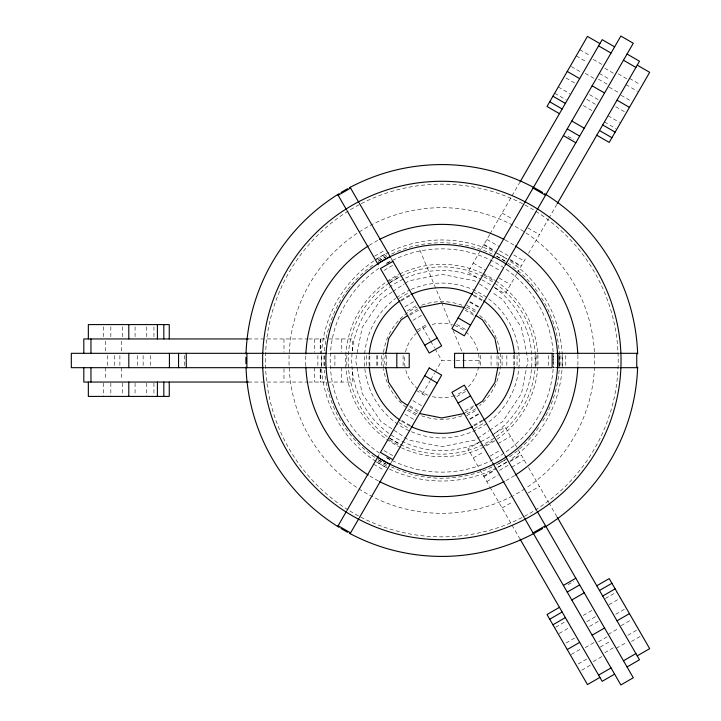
<?xml version="1.0" encoding="UTF-8"?>
<svg xmlns="http://www.w3.org/2000/svg" width="721" height="721" viewBox="0 0 721 721"><rect width="100%" height="100%" fill="white"/><g stroke="black" fill="none" stroke-linecap="round" stroke-linejoin="round"><path stroke-width="0.54" stroke-dasharray="3.6 2.7" d="M385.456 355.002L384.356 360.5L385.456 365.998M498.193 365.998L499.293 360.5L498.193 355.002M489.649 234.559L467.902 272.232L478.429 278.315M490.082 233.811L511.622 196.509M512.036 195.797L519.481 182.9M378.246 456.258L379.21 454.581M491.037 260.903L492.56 258.253M422.47 394.026L430.212 380.616M430.761 379.661L434.637 372.955M435.187 371.991L441.82 360.5L455.095 360.5M390.566 463.639L392.612 460.097M503.474 268.086L505.006 265.436M516.795 273.755L505.223 293.78L492.785 286.598M517.272 272.917L526.663 256.649M528.529 253.413L548.384 219.031M548.798 218.319L556.801 204.449M392.062 292.077L380.868 299.548L362.185 327.514L355.624 360.5L362.185 393.486L380.868 421.452L408.834 440.134L441.82 446.696L474.815 440.134L476.671 438.891M392.99 291.446L404.175 283.975M405.112 283.353L408.834 280.866L441.82 274.304L474.815 280.866L478.537 283.353M409.582 314.257L417.973 308.651M464.748 412.971L475.004 406.121M477.608 438.269L488.793 430.798M489.73 430.176L502.78 421.452L521.463 393.486L528.024 360.5L521.463 327.514L502.78 299.548L491.587 292.077M374.587 256.198L384.158 250.674M376.299 259.154L386.826 253.08M377.975 259.848L386.582 254.883M378.651 261.029L385.347 257.163M386.402 263.39L392.143 260.083M384.059 270.384L392.666 265.418M389.043 281.235L399.569 275.152M388.952 283.299L400.443 276.666M398.947 298.395L409.474 292.32M405.013 306.686L413.629 301.711M407.383 310.796L415.999 305.821M409.916 315.185L419.487 309.66M412.899 320.34L421.506 315.365M417.135 330.047L428.689 323.378M456.871 396.514L465.487 391.539M465.117 410.79L473.733 405.815M466.694 415.729L477.221 409.654M469.759 418.829L478.374 413.854M470.02 419.289L479.591 413.764M474.175 428.68L483.737 423.155M480.339 441.585L467.902 448.768L479.465 468.794M494.696 433.294L505.223 427.22L526.663 464.351M484.079 445.848L494.606 439.765M473.192 457.943L483.728 451.86M498.085 443.568L510.522 436.385M490.019 456.141L500.545 450.057M496.381 464.946L505.953 459.421M497.778 467.37L506.394 462.395M483.692 476.112L496.129 468.929M510.486 460.638L521.013 454.563M483.971 476.599L494.498 470.525M509.81 461.683L521.301 455.05M499.491 470.326L509.062 464.802M486.846 481.574L498.328 474.95M511.73 467.208L524.167 460.025M502.086 507.972L512.613 501.897M527.925 493.056L539.407 486.423M568.04 584.632L573.781 581.315M555.621 627.225L567.103 620.592M605.388 598.493L616.87 591.86M583.262 615.428L593.789 609.344M559.208 633.444L570.699 626.81M608.984 604.712L620.466 598.079M586.858 621.646L597.385 615.572M589.58 626.36L598.187 621.385M566.012 643.015L574.628 638.04M615.779 614.283L624.395 609.308M571.329 654.425L580.901 648.9M621.096 625.693L630.668 620.168M585.263 647.629L593.879 642.654M608.236 634.372L618.762 628.288M598.484 641.798L607.1 636.823M600.251 647.061L609.822 641.537M578.125 663.996L588.651 657.922M627.892 635.264L638.418 629.181M604.802 652.73L613.418 647.755M593.311 661.563L602.882 656.029M616.275 648.296L626.801 642.222M581.721 670.215L592.247 664.14M631.488 641.483L642.014 635.408M248.249 338.951L307.984 338.951M308.849 338.951L328.244 338.951M329.218 338.951L352.344 338.951L352.344 353.317M327.821 353.317L331.164 353.317M553.07 353.317L556.549 353.317M456.204 360.5L480.537 360.5M327.821 367.683L331.164 367.683M553.07 367.683L556.549 367.683M248.249 382.049L307.984 382.049M308.849 382.049L352.344 382.049L352.344 368.791M579.801 49.677L590.337 55.751M629.568 78.409L640.104 84.492M593.311 59.437L603.837 65.521M618.194 73.812L626.801 78.778M604.802 68.27L613.418 73.245M576.214 55.896L586.741 61.979M625.981 84.627L637.463 91.261M599.295 73.389L609.822 79.463M598.484 79.202L607.1 84.177M585.263 73.371L595.798 79.445M609.191 87.187L618.762 92.712M571.329 66.575L580.901 72.1M621.096 95.307L630.668 100.832M566.012 77.985L574.628 82.96M615.779 106.717L624.395 111.692M589.58 94.64L598.187 99.615M586.858 99.354L595.465 104.329M558.252 87.007L569.743 93.631M608.019 115.739L619.51 122.363M583.262 105.572L592.833 111.097M554.665 93.225L566.147 99.858M604.432 121.957L615.914 128.59M568.04 136.368L573.781 139.685M502.086 213.028L512.613 219.103M527.925 227.944L539.407 234.577M486.846 239.426L499.283 246.609M513.64 254.892L524.167 260.975M499.491 250.674L509.062 256.198M483.971 244.401L494.498 250.475M509.81 259.317L521.301 265.95M483.692 244.888L495.174 251.521M510.486 260.362L521.013 266.437M497.778 253.63L506.394 258.605M496.381 256.054L505.953 261.579M490.019 264.859L500.545 270.943M473.192 263.057L485.639 270.249M499.04 277.982L510.522 284.615M484.079 275.152L494.606 281.235M474.175 292.32L483.737 297.845M470.02 301.711L479.591 307.236M469.759 302.171L478.374 307.146M466.694 305.271L477.221 311.346M465.117 310.21L473.733 315.185M456.871 324.486L465.487 329.461M416.242 390.44L426.913 396.595M412.899 400.66L421.506 405.635M409.916 405.815L419.487 411.34M407.383 410.204L415.999 415.179M405.013 414.314L413.629 419.289M398.947 422.605L409.474 428.68M389.917 438.26L401.399 444.884M389.043 439.765L399.569 445.848M384.059 450.616L392.666 455.582M386.402 457.61L392.143 460.917M378.651 459.971L385.347 463.837M377.975 461.152L386.582 466.117M376.299 461.846L386.826 467.92M373.631 464.243L384.158 470.326M479.474 283.975L490.659 291.446M464.748 308.029L475.004 314.879M409.582 406.743L417.973 412.349M528.529 467.587L548.384 501.969M548.798 502.681L556.801 516.551M390.566 257.361L392.612 260.903M503.474 452.914L505.006 455.564M422.47 326.974L430.212 340.384M430.761 341.339L434.637 348.045M435.187 349.009L441.82 360.5M491.037 460.097L492.56 462.747M479.952 469.641L489.649 486.441M490.082 487.189L511.622 524.491M512.036 525.203L519.481 538.1M419.829 249.944L451.391 326.135M453.103 330.272L462.098 351.992M565.769 355.525L565.769 365.475M562.353 355.525L562.353 365.475M560.911 355.525L560.911 365.475M559.559 355.525L559.559 365.475M558.973 355.525L558.973 365.475M553.638 353.317L553.638 367.683M548.744 355.525L548.744 365.475M536.866 355.525L536.866 365.475M535.117 355.525L535.117 365.475M517.047 355.525L517.047 365.475M506.836 355.525L506.836 365.475M502.086 355.525L502.086 365.475M497.021 355.525L497.021 365.475M491.073 355.525L491.073 365.475M480.537 355.372L480.537 367.683M403.111 355.525L403.111 365.475M386.627 355.525L386.627 365.475M381.562 355.525L381.562 365.475M377.344 355.525L377.344 365.475M376.813 355.525L376.813 365.475M366.601 355.525L366.601 365.475M346.783 355.525L346.783 365.475M341.754 338.951L341.754 352.209M341.754 367.683L341.754 382.049M334.905 355.525L334.905 365.475M324.09 355.525L324.09 365.475M321.296 355.525L321.296 365.475M320.773 338.951L320.773 353.317M320.773 368.791L320.773 382.049M320.205 338.951L320.205 352.209M320.205 368.791L320.205 382.049M317.88 355.525L317.88 365.475M314.455 338.951L314.455 352.209M314.455 367.683L314.455 382.049M283.984 338.951L283.984 352.209M283.984 368.791L283.984 382.049M184.612 355.525L184.612 365.475M153.934 326.793L153.934 338.951M153.934 383.157L153.934 394.207M150.329 355.525L150.329 365.475M146.751 326.793L146.751 338.951M146.751 383.157L146.751 396.415M143.146 355.525L143.146 365.475M137.702 355.525L137.702 365.475M135.07 326.793L135.07 337.843M135.07 383.157L135.07 394.207M122.525 326.793L122.525 337.843M122.525 383.157L122.525 394.207M121.443 341.159L121.443 352.209M121.443 367.683L121.443 379.841M119.884 355.525L119.884 365.475M114.441 355.525L114.441 365.475M110.836 326.793L110.836 338.951M110.836 383.157L110.836 396.415M107.258 355.525L107.258 365.475M105.356 341.159L105.356 352.209M105.356 367.683L105.356 379.841M103.653 326.793L103.653 338.951M103.653 383.157L103.653 396.415M495.606 280.757A96.181 96.181 0 0 1 484.999 446.452M483.989 446.948A96.181 96.181 0 0 1 401.687 447.903M400.669 447.435A96.181 96.181 0 0 1 386.195 282.037M387.114 281.388A96.181 96.181 0 0 1 398.65 274.548M399.659 274.052A96.181 96.181 0 0 1 481.961 273.097M482.98 273.565A96.181 96.181 0 0 1 494.669 280.136M541.552 297.935A117.73 117.73 0 0 1 541.552 423.065M538.578 427.58A117.73 117.73 0 0 1 496.913 464.549M492.073 466.974A117.73 117.73 0 0 1 391.575 466.974M386.735 464.549A117.73 117.73 0 0 1 378.345 459.656M374.74 457.249A117.73 117.73 0 0 1 324.495 370.224M324.216 365.898A117.73 117.73 0 0 1 324.216 355.102M324.495 350.776A117.73 117.73 0 0 1 347.612 289.896M348.261 289.04A117.73 117.73 0 0 1 350.271 286.489M351.641 284.822A117.73 117.73 0 0 1 374.74 263.751M378.345 261.344A117.73 117.73 0 0 1 386.735 256.451M391.575 254.026A117.73 117.73 0 0 1 492.073 254.026M496.913 256.451A117.73 117.73 0 0 1 538.578 293.42M479.663 315.41A58.87 58.87 0 0 1 479.663 405.59M475.59 408.717A58.87 58.87 0 0 1 466.703 413.854M461.954 415.819A58.87 58.87 0 0 1 421.695 415.819M416.945 413.854A58.87 58.87 0 0 1 383.536 368.701M383.401 367.674A58.87 58.87 0 0 1 383.401 353.326M383.536 352.299A58.87 58.87 0 0 1 416.945 307.146M421.695 305.181A58.87 58.87 0 0 1 461.954 305.181M466.703 307.146A58.87 58.87 0 0 1 475.59 312.283M478.573 354.02A37.312 37.312 0 0 1 478.744 365.907M478.573 366.98A37.312 37.312 0 0 1 455.6 395.18M454.59 395.568A37.312 37.312 0 0 1 432.167 396.541M428.049 395.18A37.312 37.312 0 0 1 418.676 389.773M417.838 389.088A37.312 37.312 0 0 1 405.517 369.107M405.076 366.98A37.312 37.312 0 0 1 404.905 355.092M405.517 351.893A37.312 37.312 0 0 1 416.215 333.354M417.838 331.912A37.312 37.312 0 0 1 428.049 325.82M432.167 324.459A37.312 37.312 0 0 1 452.527 324.756M454.59 325.432A37.312 37.312 0 0 1 464.973 331.227M465.811 331.912A37.312 37.312 0 0 1 478.131 351.893M483.845 276.837A93.631 93.631 0 0 1 517.137 416.125A93.631 93.631 0 0 1 374.217 425.273A93.631 93.631 0 0 1 389.475 282.875M390.376 282.272A93.631 93.631 0 0 1 482.872 276.35M513.712 355.264A72.073 72.073 0 0 1 513.712 365.736M482.304 420.136A72.073 72.073 0 0 1 473.237 425.372M410.411 425.372A72.073 72.073 0 0 1 401.345 420.136M369.936 365.736A72.073 72.073 0 0 1 369.936 355.264M401.345 300.864A72.073 72.073 0 0 1 410.411 295.628M473.237 295.628A72.073 72.073 0 0 1 482.304 300.864M553.115 369.152A111.629 111.629 0 0 1 386.943 457.709M379.588 453.167A111.629 111.629 0 0 1 379.588 267.833M386.943 263.291A111.629 111.629 0 0 1 553.115 351.848M553.367 356.183A111.629 111.629 0 0 1 553.367 364.817M494.408 287.364A90.08 90.08 0 0 1 483.584 440.315A90.08 90.08 0 0 1 351.758 361.996A90.08 90.08 0 0 1 480.907 279.342M481.925 279.838A90.08 90.08 0 0 1 493.488 286.715M512.397 496.048A152.816 152.816 0 0 1 289.013 359.022A152.816 152.816 0 0 1 515.001 226.34A152.816 152.816 0 0 1 525.789 488.18M524.861 488.793A152.816 152.816 0 0 1 513.379 495.525M510.504 261.453A120.533 120.533 0 0 1 510.504 459.547M506.809 462.008A120.533 120.533 0 0 1 497.238 467.532M496.255 468.037A120.533 120.533 0 0 1 376.84 462.008M375.911 461.404A120.533 120.533 0 0 1 374.064 260.822M374.983 260.2A120.533 120.533 0 0 1 506.809 258.992M361.356 203.574A176.357 176.357 0 0 1 618.041 367.629A176.357 176.357 0 0 1 348.937 510.414M348.009 509.837A176.357 176.357 0 0 1 360.374 204.079M411.159 289.4A77.426 77.426 0 0 1 519.192 363.501A77.426 77.426 0 0 1 405.743 429.004A77.426 77.426 0 0 1 395.586 298.395M396.496 297.728A77.426 77.426 0 0 1 410.123 289.851M514.497 475.599A136.116 136.116 0 0 1 505.169 480.979M378.48 480.979A136.116 136.116 0 0 1 369.152 475.599M305.812 365.889A136.116 136.116 0 0 1 305.812 355.111M369.152 245.401A136.116 136.116 0 0 1 378.48 240.021M505.169 240.021A136.116 136.116 0 0 1 514.497 245.401M577.836 355.111A136.116 136.116 0 0 1 577.836 365.889M514.47 355.21A72.839 72.839 0 0 1 514.47 365.79M482.728 420.767A72.839 72.839 0 0 1 473.562 426.057M410.078 426.057A72.839 72.839 0 0 1 400.921 420.767M369.179 365.79A72.839 72.839 0 0 1 369.179 355.21M400.921 300.233A72.839 72.839 0 0 1 410.078 294.943M473.562 294.943A72.839 72.839 0 0 1 482.728 300.233"/><path stroke-width="1.08" d="M385.672 353.903L388.736 338.51L401.191 319.863L407.716 315.501M497.977 367.097L494.912 382.49L482.457 401.137L475.932 405.499M519.913 182.143L602.17 39.673L614.607 46.856M337.644 526.582L346.486 511.261M347.017 510.342L378.246 456.258M490.938 261.074L451.905 328.668L464.351 335.851L503.375 268.257M492.596 258.19L524.185 203.475M524.717 202.556L620.853 36.05L633.29 43.233L537.163 209.739M350.082 533.765L358.932 518.444M359.464 517.525L390.521 463.729M505.042 265.373L536.631 210.658M557.243 203.701L639.491 61.222L627.054 54.039M338.14 195.283L350.577 188.1M377.633 263.688L390.079 256.505M424.714 345.233L437.16 338.05M458.114 403.075L470.552 395.892M533.062 532.9L545.509 525.717M563.38 585.416L575.827 578.233M567.238 592.085L579.675 584.902M571.798 599.989L584.244 592.806M559.451 607.325L547.005 614.517L587.462 684.59L599.908 677.407M596.772 585.776L609.218 578.593L649.675 648.666L637.229 655.849M549.717 619.204L562.155 612.021M599.484 590.472L611.922 583.289M552.926 624.774L565.372 617.591M602.702 596.042L615.139 588.859M567.238 649.549L579.675 642.366M592.121 635.183L604.558 628M617.005 620.817L629.442 613.634M598.592 675.126L611.029 667.943M623.476 660.76L635.913 653.577M614.607 674.144L602.17 681.327L519.913 538.857M627.054 666.961L639.491 659.778L557.243 517.299M419.829 307.407L441.82 303.036L463.819 307.407M463.819 413.593L441.82 417.964L419.829 413.593M248.321 338.951L83.807 338.951L83.807 353.317M263.598 353.317L71.325 353.317L71.325 367.683L263.598 367.683M264.652 353.317L326.856 353.317M331.164 353.317L409.222 353.317L409.222 367.683L331.164 367.683M556.549 353.317L618.997 353.317M620.051 353.317L637.743 353.317M264.652 367.683L326.856 367.683M556.549 367.683L618.997 367.683M620.051 367.683L637.743 367.683M248.321 382.049L83.807 382.049L83.807 367.683M599.908 43.593L587.462 36.41L547.005 106.483L559.451 113.675M637.229 65.151L649.675 72.334L609.218 142.407L596.772 135.224M598.592 45.874L611.029 53.057M623.476 60.24L635.913 67.423M567.238 71.451L579.675 78.634M592.121 85.817L604.558 93M617.005 100.183L629.442 107.366M552.926 96.226L565.372 103.409M602.702 124.958L615.139 132.141M549.717 101.796L562.155 108.979M599.484 130.528L611.922 137.711M571.798 121.011L584.244 128.194M567.238 128.915L579.675 136.098M563.38 135.584L575.827 142.767M533.062 188.1L545.509 195.283M458.114 317.925L470.552 325.108M424.714 375.767L437.16 382.95M377.633 457.312L390.079 464.495M338.14 525.717L350.577 532.9M475.932 315.501L482.457 319.863L494.912 338.51L497.977 353.903M407.716 405.499L401.191 401.137L388.736 382.49L385.672 367.097M350.082 187.235L358.932 202.556M359.464 203.475L390.521 257.271M503.375 452.743L464.351 385.149L451.905 392.332L490.938 459.926M505.042 455.627L536.631 510.342M537.163 511.261L633.29 677.767L620.853 684.95L524.717 518.444M337.644 194.418L346.486 209.739M347.017 210.658L378.246 264.742M492.596 462.81L524.185 517.525M636.751 353.317L636.751 367.683M557.766 353.317L557.766 367.683M463.594 353.317L463.594 367.683M396.811 353.317L396.811 367.683M246.897 353.317L246.897 367.683M186.261 353.317L186.261 367.683M178.565 353.317L178.565 367.683M169.426 353.317L169.426 367.683M169.255 338.951L169.255 324.585L88.341 324.585L88.341 338.951M169.255 382.049L169.255 396.415L88.341 396.415L88.341 382.049M163.829 324.585L163.829 338.951M163.829 382.049L163.829 396.415M157.403 324.585L157.403 338.951M157.403 382.049L157.403 396.415M128.798 324.585L128.798 338.951M128.798 353.317L128.798 367.683M128.798 382.049L128.798 396.415M90.963 338.951L90.963 353.317M90.963 367.683L90.963 382.049M637.634 367.097A195.914 195.914 0 0 1 544.508 527.357M542.625 528.502A195.914 195.914 0 0 1 349.64 533.378M347.702 532.323A195.914 195.914 0 0 1 341.024 528.502M339.14 527.357A195.914 195.914 0 0 1 246.014 367.097M245.933 363.799A195.914 195.914 0 0 1 245.933 357.201M246.014 353.903A195.914 195.914 0 0 1 339.14 193.643M341.024 192.498A195.914 195.914 0 0 1 347.702 188.677M349.64 187.622A195.914 195.914 0 0 1 542.625 192.498M544.508 193.643A195.914 195.914 0 0 1 637.634 353.903M577.791 366.962A136.116 136.116 0 0 1 515.407 475.013M504.204 481.484A136.116 136.116 0 0 1 379.444 481.484M368.242 475.013A136.116 136.116 0 0 1 305.857 366.962M305.857 354.038A136.116 136.116 0 0 1 368.242 245.987M379.444 239.516A136.116 136.116 0 0 1 504.204 239.516M515.407 245.987A136.116 136.116 0 0 1 577.791 354.038M514.388 366.845A72.839 72.839 0 0 1 483.602 420.163M472.606 426.517A72.839 72.839 0 0 1 411.042 426.517M400.047 420.163A72.839 72.839 0 0 1 369.26 366.845M369.26 354.155A72.839 72.839 0 0 1 400.047 300.837M411.042 294.483A72.839 72.839 0 0 1 472.606 294.483M483.602 300.837A72.839 72.839 0 0 1 514.388 354.155M429.22 367.953L380.436 452.464L392.873 459.647L441.667 375.136L429.22 367.953M392.873 261.353L380.436 268.536L429.22 353.047L441.667 345.864L392.873 261.353M552.16 353.317L454.581 353.317L454.581 367.683L552.16 367.683L552.16 353.317M383.851 460.908A115.937 115.937 0 0 0 557.766 360.5A115.937 115.937 0 0 0 383.851 260.092A115.937 115.937 0 0 0 383.851 460.908M346.486 512.252A179.223 179.223 0 0 0 620.916 367.187A179.223 179.223 0 0 0 358.067 202.06A179.223 179.223 0 0 0 346.486 512.252"/></g></svg>
